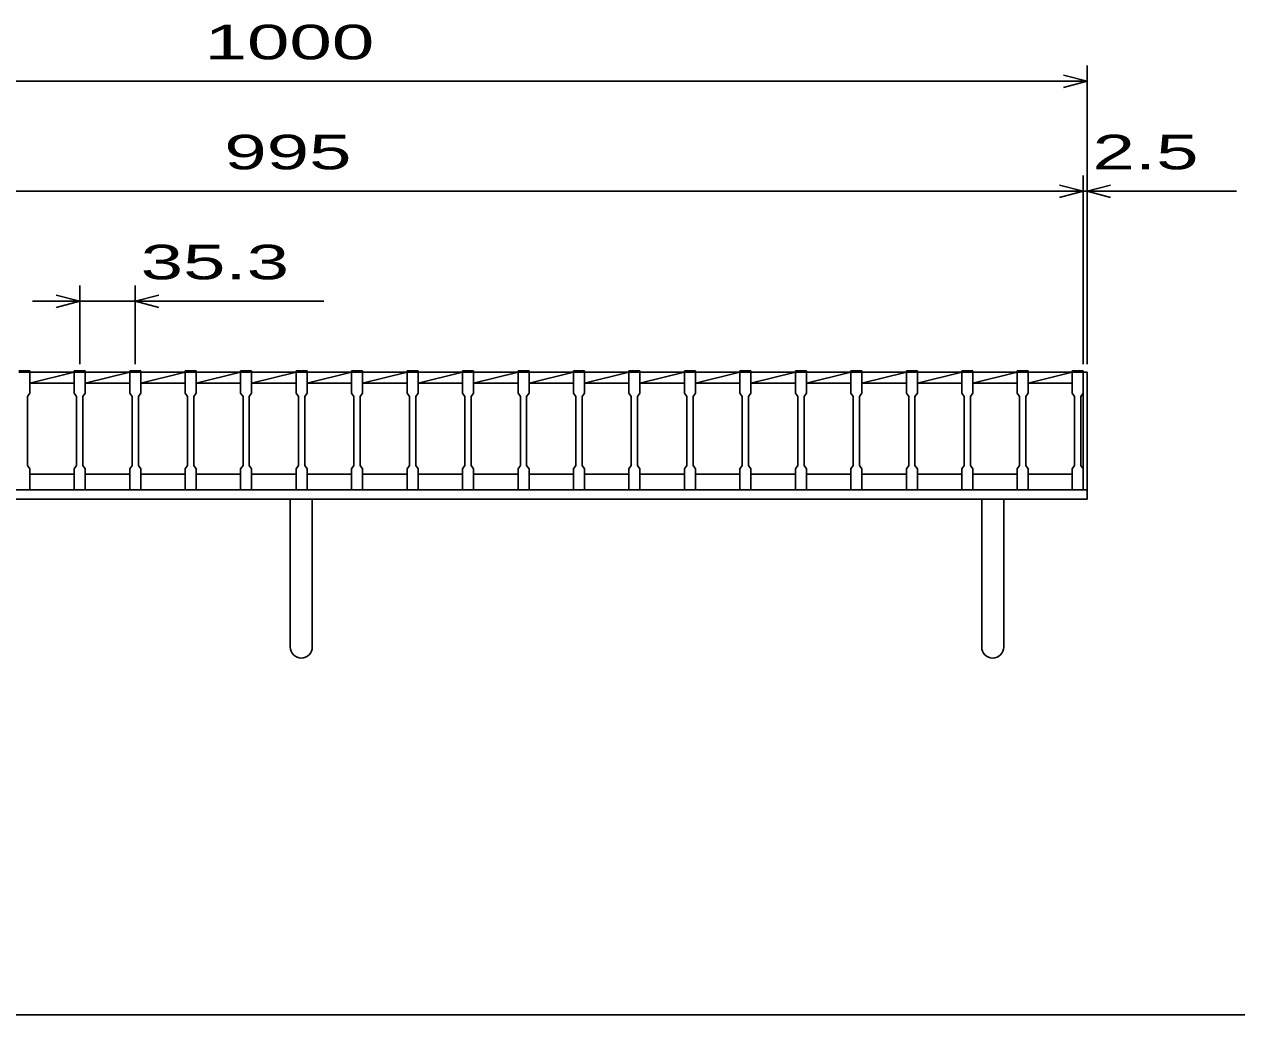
# Model space of a CAD drawing. Units: millimetres, scale not verified. Extents: x -1820 to 1731, y -1282 to 1054.
# Drawn here: x -1098 to -326, y -1146 to -516 of the extents above; entities that cross this region are included whole.
import ezdxf
from ezdxf.enums import TextEntityAlignment as Align

# ---------------------------------------------------------------- set-up
doc = ezdxf.new("R2010")
doc.units = ezdxf.units.MM
doc.header["$LTSCALE"] = 10
for name, color, linetype, lineweight in [('0_2', 150, 'Continuous', 25), ('16', 3, 'Continuous', 25), ('19', 6, 'Continuous', 25), ('22', 4, 'Continuous', 25)]:
    doc.layers.add(name, color=color, linetype=linetype, lineweight=lineweight)
doc.styles.add('ベクトル', font='')
doc.styles.get('ベクトル').set_extended_font_data('ベクトル')

msp = doc.modelspace()

# ---------------------------------------------------------------- linework, layer by layer
at = {"layer": '0_2'}
msp.add_line((1731, -1146.5), (-1729, -1146.5), dxfattribs=at)
at = {"layer": '16'}
for p, q in [((-1101.3, -736.8), (-1094.3, -736.8)), ((-1094.3, -737.5), (-1101.3, -737.5)), ((-1094.3, -736.8), (-1094.3, -737.5)), ((-1094.3, -751), (-1094.3, -737.5)), ((-1094.3, -737.5), (-1066, -737.5)), ((-1094.3, -744.5), (-1066, -737.5)), ((-1066, -737.5), (-1066, -736.8)), ((-1066, -736.8), (-1059, -736.8)), ((-1066, -737.5), (-1066, -751)), ((-1059, -737.5), (-1066, -737.5)), ((-1059, -736.8), (-1059, -737.5)), ((-1059, -751), (-1059, -737.5)), ((-1059, -737.5), (-1030.7, -737.5)), ((-1059, -744.5), (-1030.7, -737.5)), ((-1030.7, -737.5), (-1030.7, -736.8)), ((-1030.7, -736.8), (-1023.7, -736.8)), ((-1030.7, -737.5), (-1030.7, -751)), ((-1023.7, -737.5), (-1030.7, -737.5)), ((-1023.7, -736.8), (-1023.7, -737.5)), ((-1023.7, -751), (-1023.7, -737.5)), ((-1023.7, -737.5), (-995.4, -737.5)), ((-1023.7, -744.5), (-995.4, -737.5)), ((-995.4, -737.5), (-995.4, -736.8)), ((-995.4, -736.8), (-988.4, -736.8)), ((-995.4, -737.5), (-995.4, -751)), ((-988.4, -737.5), (-995.4, -737.5)), ((-988.4, -736.8), (-988.4, -737.5)), ((-988.4, -751), (-988.4, -737.5)), ((-988.4, -737.5), (-960.1, -737.5)), ((-988.4, -744.5), (-960.1, -737.5)), ((-960.1, -737.5), (-960.1, -736.8)), ((-960.1, -736.8), (-953.1, -736.8)), ((-960.1, -737.5), (-960.1, -751)), ((-953.1, -737.5), (-960.1, -737.5)), ((-953.1, -736.8), (-953.1, -737.5)), ((-953.1, -751), (-953.1, -737.5)), ((-953.1, -737.5), (-924.8, -737.5)), ((-953.1, -744.5), (-924.8, -737.5)), ((-924.8, -737.5), (-924.8, -736.8)), ((-924.8, -736.8), (-917.8, -736.8)), ((-924.8, -737.5), (-924.8, -751)), ((-917.8, -737.5), (-924.8, -737.5)), ((-917.8, -736.8), (-917.8, -737.5)), ((-917.8, -751), (-917.8, -737.5)), ((-917.8, -737.5), (-889.5, -737.5)), ((-917.8, -744.5), (-889.5, -737.5)), ((-889.5, -737.5), (-889.5, -736.8)), ((-889.5, -736.8), (-882.5, -736.8)), ((-889.5, -737.5), (-889.5, -751)), ((-882.5, -737.5), (-889.5, -737.5)), ((-882.5, -736.8), (-882.5, -737.5)), ((-882.5, -751), (-882.5, -737.5)), ((-882.5, -737.5), (-854.2, -737.5)), ((-882.5, -744.5), (-854.2, -737.5)), ((-854.2, -737.5), (-854.2, -736.8)), ((-854.2, -736.8), (-847.2, -736.8)), ((-854.2, -737.5), (-854.2, -751)), ((-847.2, -737.5), (-854.2, -737.5)), ((-847.2, -736.8), (-847.2, -737.5)), ((-847.2, -751), (-847.2, -737.5)), ((-847.2, -737.5), (-818.9, -737.5)), ((-847.2, -744.5), (-818.9, -737.5)), ((-818.9, -737.5), (-818.9, -736.8)), ((-818.9, -736.8), (-811.9, -736.8)), ((-818.9, -737.5), (-818.9, -751)), ((-811.9, -737.5), (-818.9, -737.5)), ((-811.9, -736.8), (-811.9, -737.5)), ((-811.9, -751), (-811.9, -737.5)), ((-811.9, -737.5), (-783.6, -737.5)), ((-811.9, -744.5), (-783.6, -737.5)), ((-783.6, -737.5), (-783.6, -736.8)), ((-783.6, -736.8), (-776.6, -736.8)), ((-783.6, -737.5), (-783.6, -751)), ((-776.6, -737.5), (-783.6, -737.5)), ((-776.6, -736.8), (-776.6, -737.5)), ((-776.6, -751), (-776.6, -737.5)), ((-776.6, -737.5), (-748.3, -737.5)), ((-776.6, -744.5), (-748.3, -737.5)), ((-748.3, -737.5), (-748.3, -736.8)), ((-748.3, -736.8), (-741.3, -736.8)), ((-748.3, -737.5), (-748.3, -751)), ((-741.3, -737.5), (-748.3, -737.5)), ((-741.3, -736.8), (-741.3, -737.5)), ((-741.3, -751), (-741.3, -737.5)), ((-741.3, -737.5), (-713, -737.5)), ((-741.3, -744.5), (-713, -737.5)), ((-713, -737.5), (-713, -736.8)), ((-713, -736.8), (-706, -736.8)), ((-713, -737.5), (-713, -751)), ((-706, -737.5), (-713, -737.5)), ((-706, -736.8), (-706, -737.5)), ((-706, -751), (-706, -737.5)), ((-706, -737.5), (-677.7, -737.5)), ((-706, -744.5), (-677.7, -737.5)), ((-677.7, -737.5), (-677.7, -736.8)), ((-677.7, -736.8), (-670.7, -736.8)), ((-677.7, -737.5), (-677.7, -751)), ((-670.7, -737.5), (-677.7, -737.5)), ((-670.7, -736.8), (-670.7, -737.5)), ((-670.7, -751), (-670.7, -737.5)), ((-670.7, -737.5), (-642.4, -737.5)), ((-670.7, -744.5), (-642.4, -737.5)), ((-642.4, -737.5), (-642.4, -736.8)), ((-642.4, -736.8), (-635.4, -736.8)), ((-642.4, -737.5), (-642.4, -751)), ((-635.4, -737.5), (-642.4, -737.5)), ((-635.4, -736.8), (-635.4, -737.5)), ((-635.4, -751), (-635.4, -737.5)), ((-635.4, -737.5), (-607.1, -737.5)), ((-635.4, -744.5), (-607.1, -737.5)), ((-607.1, -737.5), (-607.1, -736.8)), ((-607.1, -736.8), (-600.1, -736.8)), ((-607.1, -737.5), (-607.1, -751)), ((-600.1, -737.5), (-607.1, -737.5)), ((-600.1, -736.8), (-600.1, -737.5)), ((-600.1, -751), (-600.1, -737.5)), ((-600.1, -737.5), (-571.8, -737.5)), ((-600.1, -744.5), (-571.8, -737.5)), ((-571.8, -737.5), (-571.8, -736.8)), ((-571.8, -736.8), (-564.8, -736.8)), ((-571.8, -737.5), (-571.8, -751)), ((-564.8, -737.5), (-571.8, -737.5)), ((-564.8, -736.8), (-564.8, -737.5)), ((-564.8, -751), (-564.8, -737.5)), ((-564.8, -737.5), (-536.5, -737.5)), ((-564.8, -744.5), (-536.5, -737.5)), ((-536.5, -737.5), (-536.5, -736.8)), ((-536.5, -736.8), (-529.5, -736.8)), ((-536.5, -737.5), (-536.5, -751)), ((-529.5, -737.5), (-536.5, -737.5)), ((-529.5, -736.8), (-529.5, -737.5)), ((-529.5, -751), (-529.5, -737.5)), ((-529.5, -737.5), (-501.2, -737.5)), ((-529.5, -744.5), (-501.2, -737.5)), ((-501.2, -737.5), (-501.2, -736.8)), ((-501.2, -736.8), (-494.2, -736.8)), ((-501.2, -737.5), (-501.2, -751)), ((-494.2, -737.5), (-501.2, -737.5)), ((-494.2, -736.8), (-494.2, -737.5)), ((-494.2, -751), (-494.2, -737.5)), ((-494.2, -737.5), (-465.9, -737.5)), ((-494.2, -744.5), (-465.9, -737.5)), ((-465.9, -737.5), (-465.9, -736.8)), ((-465.9, -736.8), (-458.9, -736.8)), ((-465.9, -737.5), (-465.9, -751)), ((-458.9, -737.5), (-465.9, -737.5)), ((-458.9, -736.8), (-458.9, -737.5)), ((-458.9, -751), (-458.9, -737.5)), ((-458.9, -737.5), (-431, -737.5)), ((-458.9, -744.5), (-431, -737.6)), ((-431, -737.5), (-431, -736.8)), ((-431, -736.8), (-424, -736.8)), ((-431, -737.5), (-431, -751)), ((-424, -737.5), (-431, -737.5)), ((-424, -736.8), (-424, -737.5)), ((-424, -751), (-424, -737.5)), ((-424, -802.5), (-424, -737.5)), ((-1094.3, -744.5), (-1066, -744.5)), ((-1059, -744.5), (-1030.7, -744.5)), ((-1023.7, -744.5), (-995.4, -744.5)), ((-988.4, -744.5), (-960.1, -744.5)), ((-953.1, -744.5), (-924.8, -744.5)), ((-917.8, -744.5), (-889.5, -744.5)), ((-882.5, -744.5), (-854.2, -744.5)), ((-847.2, -744.5), (-818.9, -744.5)), ((-811.9, -744.5), (-783.6, -744.5)), ((-776.6, -744.5), (-748.3, -744.5)), ((-741.3, -744.5), (-713, -744.5)), ((-706, -744.5), (-677.7, -744.5)), ((-670.7, -744.5), (-642.4, -744.5)), ((-635.4, -744.5), (-607.1, -744.5)), ((-600.1, -744.5), (-571.8, -744.5)), ((-564.8, -744.5), (-536.5, -744.5)), ((-529.5, -744.5), (-501.2, -744.5)), ((-494.2, -744.5), (-465.9, -744.5)), ((-458.9, -744.5), (-431, -744.5)), ((-1095.8, -753), (-1094.3, -751)), ((-1095.8, -797), (-1095.8, -753)), ((-1066, -751), (-1064.5, -753)), ((-1064.5, -753), (-1064.5, -797)), ((-1060.5, -753), (-1059, -751)), ((-1060.5, -797), (-1060.5, -753)), ((-1030.7, -751), (-1029.2, -753)), ((-1029.2, -753), (-1029.2, -797)), ((-1025.2, -753), (-1023.7, -751)), ((-1025.2, -797), (-1025.2, -753)), ((-995.4, -751), (-993.9, -753)), ((-993.9, -753), (-993.9, -797)), ((-989.9, -753), (-988.4, -751)), ((-989.9, -797), (-989.9, -753)), ((-960.1, -751), (-958.6, -753)), ((-958.6, -753), (-958.6, -797)), ((-954.6, -753), (-953.1, -751)), ((-954.6, -797), (-954.6, -753)), ((-924.8, -751), (-923.3, -753)), ((-923.3, -753), (-923.3, -797)), ((-919.3, -753), (-917.8, -751)), ((-919.3, -797), (-919.3, -753)), ((-889.5, -751), (-888, -753)), ((-888, -753), (-888, -797)), ((-884, -753), (-882.5, -751)), ((-884, -797), (-884, -753)), ((-854.2, -751), (-852.7, -753)), ((-852.7, -753), (-852.7, -797)), ((-848.7, -753), (-847.2, -751)), ((-848.7, -797), (-848.7, -753)), ((-818.9, -751), (-817.4, -753)), ((-817.4, -753), (-817.4, -797)), ((-813.4, -753), (-811.9, -751)), ((-813.4, -797), (-813.4, -753)), ((-783.6, -751), (-782.1, -753)), ((-782.1, -753), (-782.1, -797)), ((-778.1, -753), (-776.6, -751)), ((-778.1, -797), (-778.1, -753)), ((-748.3, -751), (-746.8, -753)), ((-746.8, -753), (-746.8, -797)), ((-742.8, -753), (-741.3, -751)), ((-742.8, -797), (-742.8, -753)), ((-713, -751), (-711.5, -753)), ((-711.5, -753), (-711.5, -797)), ((-707.5, -753), (-706, -751)), ((-707.5, -797), (-707.5, -753)), ((-677.7, -751), (-676.2, -753)), ((-676.2, -753), (-676.2, -797)), ((-672.2, -753), (-670.7, -751)), ((-672.2, -797), (-672.2, -753)), ((-642.4, -751), (-640.9, -753)), ((-640.9, -753), (-640.9, -797)), ((-636.9, -753), (-635.4, -751)), ((-636.9, -797), (-636.9, -753)), ((-607.1, -751), (-605.6, -753)), ((-605.6, -753), (-605.6, -797)), ((-601.6, -753), (-600.1, -751)), ((-601.6, -797), (-601.6, -753)), ((-571.8, -751), (-570.3, -753)), ((-570.3, -753), (-570.3, -797)), ((-566.3, -753), (-564.8, -751)), ((-566.3, -797), (-566.3, -753)), ((-536.5, -751), (-535, -753)), ((-535, -753), (-535, -797)), ((-531, -753), (-529.5, -751)), ((-531, -797), (-531, -753)), ((-501.2, -751), (-499.7, -753)), ((-499.7, -753), (-499.7, -797)), ((-495.7, -753), (-494.2, -751)), ((-495.7, -797), (-495.7, -753)), ((-465.9, -751), (-464.4, -753)), ((-464.4, -753), (-464.4, -797)), ((-460.4, -753), (-458.9, -751)), ((-460.4, -797), (-460.4, -753)), ((-431, -751), (-429.5, -753)), ((-429.5, -753), (-429.5, -797)), ((-425.5, -753), (-424, -751)), ((-425.5, -797), (-425.5, -753)), ((-1094.3, -799), (-1095.8, -797)), ((-1094.3, -812.5), (-1094.3, -799)), ((-1064.5, -797), (-1066, -799)), ((-1066, -799), (-1066, -812.5)), ((-1059, -799), (-1060.5, -797)), ((-1059, -812.5), (-1059, -799)), ((-1029.2, -797), (-1030.7, -799)), ((-1030.7, -799), (-1030.7, -812.5)), ((-1023.7, -799), (-1025.2, -797)), ((-1023.7, -812.5), (-1023.7, -799)), ((-993.9, -797), (-995.4, -799)), ((-995.4, -799), (-995.4, -812.5)), ((-988.4, -799), (-989.9, -797)), ((-988.4, -812.5), (-988.4, -799)), ((-958.6, -797), (-960.1, -799)), ((-960.1, -799), (-960.1, -812.5)), ((-953.1, -799), (-954.6, -797)), ((-953.1, -812.5), (-953.1, -799)), ((-923.3, -797), (-924.8, -799)), ((-924.8, -799), (-924.8, -812.5)), ((-917.8, -799), (-919.3, -797)), ((-917.8, -812.5), (-917.8, -799)), ((-888, -797), (-889.5, -799)), ((-889.5, -799), (-889.5, -812.5)), ((-882.5, -799), (-884, -797)), ((-882.5, -812.5), (-882.5, -799)), ((-852.7, -797), (-854.2, -799)), ((-854.2, -799), (-854.2, -812.5)), ((-847.2, -799), (-848.7, -797)), ((-847.2, -812.5), (-847.2, -799)), ((-817.4, -797), (-818.9, -799)), ((-818.9, -799), (-818.9, -812.5)), ((-811.9, -799), (-813.4, -797)), ((-811.9, -812.5), (-811.9, -799)), ((-782.1, -797), (-783.6, -799)), ((-783.6, -799), (-783.6, -812.5)), ((-776.6, -799), (-778.1, -797)), ((-776.6, -812.5), (-776.6, -799)), ((-746.8, -797), (-748.3, -799)), ((-748.3, -799), (-748.3, -812.5)), ((-741.3, -799), (-742.8, -797)), ((-741.3, -812.5), (-741.3, -799)), ((-711.5, -797), (-713, -799)), ((-713, -799), (-713, -812.5)), ((-706, -799), (-707.5, -797)), ((-706, -812.5), (-706, -799)), ((-676.2, -797), (-677.7, -799)), ((-677.7, -799), (-677.7, -812.5)), ((-670.7, -799), (-672.2, -797)), ((-670.7, -812.5), (-670.7, -799)), ((-640.9, -797), (-642.4, -799)), ((-642.4, -799), (-642.4, -812.5)), ((-635.4, -799), (-636.9, -797)), ((-635.4, -812.5), (-635.4, -799)), ((-605.6, -797), (-607.1, -799)), ((-607.1, -799), (-607.1, -812.5)), ((-600.1, -799), (-601.6, -797)), ((-600.1, -812.5), (-600.1, -799)), ((-570.3, -797), (-571.8, -799)), ((-571.8, -799), (-571.8, -812.5)), ((-564.8, -799), (-566.3, -797)), ((-564.8, -812.5), (-564.8, -799)), ((-535, -797), (-536.5, -799)), ((-536.5, -799), (-536.5, -812.5)), ((-529.5, -799), (-531, -797)), ((-529.5, -812.5), (-529.5, -799)), ((-499.7, -797), (-501.2, -799)), ((-501.2, -799), (-501.2, -812.5)), ((-494.2, -799), (-495.7, -797)), ((-494.2, -812.5), (-494.2, -799)), ((-464.4, -797), (-465.9, -799)), ((-465.9, -799), (-465.9, -812.5)), ((-458.9, -799), (-460.4, -797)), ((-458.9, -812.5), (-458.9, -799)), ((-429.5, -797), (-431, -799)), ((-431, -799), (-431, -812.5)), ((-424, -799), (-425.5, -797)), ((-424, -812.5), (-424, -799)), ((-1094.3, -802.5), (-1066, -802.5)), ((-1059, -802.5), (-1030.7, -802.5)), ((-1023.7, -802.5), (-995.4, -802.5)), ((-988.4, -802.5), (-960.1, -802.5)), ((-953.1, -802.5), (-924.8, -802.5)), ((-917.8, -802.5), (-889.5, -802.5)), ((-882.5, -802.5), (-854.2, -802.5)), ((-847.2, -802.5), (-818.9, -802.5)), ((-811.9, -802.5), (-783.6, -802.5)), ((-776.6, -802.5), (-748.3, -802.5)), ((-741.3, -802.5), (-713, -802.5)), ((-706, -802.5), (-677.7, -802.5)), ((-670.7, -802.5), (-642.4, -802.5)), ((-635.4, -802.5), (-607.1, -802.5)), ((-600.1, -802.5), (-571.8, -802.5)), ((-564.8, -802.5), (-536.5, -802.5)), ((-529.5, -802.5), (-501.2, -802.5)), ((-494.2, -802.5), (-465.9, -802.5)), ((-458.9, -802.5), (-431, -802.5)), ((-1101.3, -812.5), (-1094.3, -812.5)), ((-1066, -812.5), (-1059, -812.5)), ((-1030.7, -812.5), (-1023.7, -812.5)), ((-995.4, -812.5), (-988.4, -812.5)), ((-960.1, -812.5), (-953.1, -812.5)), ((-924.8, -812.5), (-917.8, -812.5)), ((-889.5, -812.5), (-882.5, -812.5)), ((-854.2, -812.5), (-847.2, -812.5)), ((-818.9, -812.5), (-811.9, -812.5)), ((-783.6, -812.5), (-776.6, -812.5)), ((-748.3, -812.5), (-741.3, -812.5)), ((-713, -812.5), (-706, -812.5)), ((-677.7, -812.5), (-670.7, -812.5)), ((-642.4, -812.5), (-635.4, -812.5)), ((-607.1, -812.5), (-600.1, -812.5)), ((-571.8, -812.5), (-564.8, -812.5)), ((-536.5, -812.5), (-529.5, -812.5)), ((-501.2, -812.5), (-494.2, -812.5)), ((-465.9, -812.5), (-458.9, -812.5)), ((-431, -812.5), (-424, -812.5))]:
    msp.add_line(p, q, dxfattribs=at)
at = {"layer": '19'}
for p, q in [((-424, -737.5), (-421.5, -737.5)), ((-421.5, -737.5), (-421.5, -812.5)), ((-1421.5, -812.5), (-421.5, -812.5)), ((-421.5, -812.5), (-421.5, -818.5)), ((-421.5, -818.5), (-1421.5, -818.5)), ((-928.5, -818.5), (-928.5, -912.5)), ((-914.5, -912.5), (-914.5, -818.5)), ((-488.5, -818.5), (-488.5, -912.5)), ((-474.5, -912.5), (-474.5, -818.5))]:
    msp.add_line(p, q, dxfattribs=at)
for centre in [(-921.5, -912.5), (-481.5, -912.5)]:
    msp.add_arc(centre, 7, 180, 0, dxfattribs=at)
at = {"layer": '22'}
for p, q in [((-421.5, -732.5), (-421.5, -542.5)), ((-1421.5, -552.5), (-421.5, -552.5)), ((-421.5, -552.5), (-436.5, -548.5)), ((-436.5, -556.5), (-421.5, -552.5)), ((-424, -732.5), (-424, -612.5)), ((-421.5, -732.5), (-421.5, -612.5)), ((-1419, -622.5), (-424, -622.5)), ((-424, -622.5), (-439, -618.5)), ((-439, -626.5), (-424, -622.5)), ((-424, -622.5), (-421.5, -622.5)), ((-421.5, -622.5), (-406.5, -618.5)), ((-406.5, -626.5), (-421.5, -622.5)), ((-421.5, -622.5), (-326.5, -622.5)), ((-1062.5, -732.5), (-1062.5, -682.5)), ((-1027.2, -682.5), (-1027.2, -732.5)), ((-1062.5, -692.5), (-1092.5, -692.5)), ((-1062.5, -692.5), (-1077.5, -688.5)), ((-1077.5, -696.5), (-1062.5, -692.5)), ((-1062.5, -692.5), (-1027.2, -692.5)), ((-1027.2, -692.5), (-1012.2, -688.5)), ((-1012.2, -696.5), (-1027.2, -692.5)), ((-1027.2, -692.5), (-907.2, -692.5))]:
    msp.add_line(p, q, dxfattribs=at)

# ---------------------------------------------------------------- texts
at = {"layer": '22', "color": 2, "style": 'ベクトル', "width": 1.65}
for s, p in [(' 1000 ', (-996.5, -527.5)), (' 995 ', (-984, -597.5)), (' 2.5 ', (-431.5, -597.5)), (' 35.3 ', (-1037.2, -667.5))]:
    msp.add_text(s, height=21.99, dxfattribs=at).set_placement(p, align=Align.MIDDLE_LEFT)

doc.saveas('drawing.dxf')
